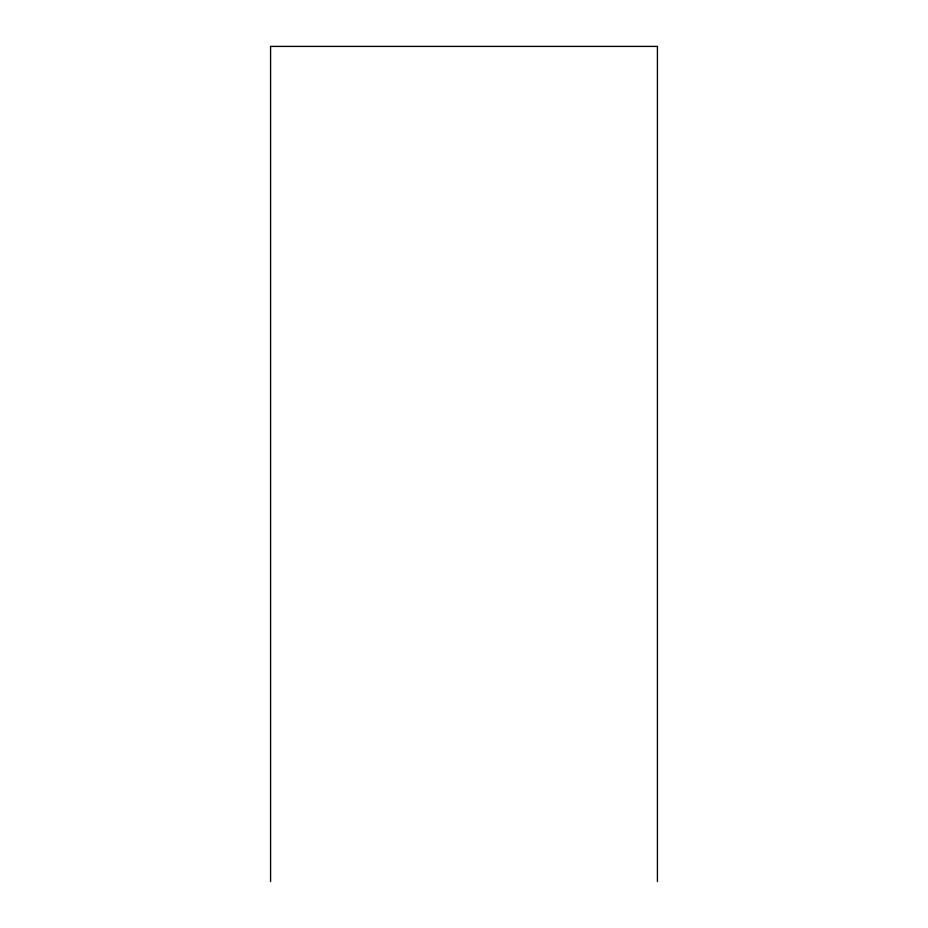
<?xml version="1.0" encoding="UTF-8"?>
<svg xmlns="http://www.w3.org/2000/svg" width="928" height="928" viewBox="0 0 928 928"><rect width="100%" height="100%" fill="white"/><g stroke="black" fill="none" stroke-linecap="round" stroke-linejoin="round"><path stroke-width="1.39" d="M657.418 881.6L657.418 46.4L270.582 46.4L270.582 881.6"/></g></svg>
